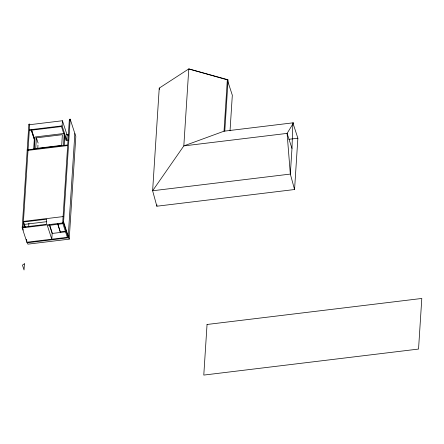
<?xml version="1.0" encoding="UTF-8"?>
<svg xmlns="http://www.w3.org/2000/svg" width="444" height="444" viewBox="0 0 444 444"><rect width="100%" height="100%" fill="white"/><g stroke="black" fill="none" stroke-linecap="round" stroke-linejoin="round"><path stroke-width="0.67" d="M294.561 189.527L290.332 174.076L291.98 148.413L292.879 122.844L297.869 138.206L294.561 189.527L156.854 206.216L152.625 190.759L159.235 88.117L188.778 68.92L228.088 79.776L224.781 131.097M68.431 236.763L68.365 237.79L27.051 242.796L22.2 227.866L28.877 124.192L29.704 124.092L23.438 221.401L63.098 216.594M23.027 227.766L23.399 222.017L46.67 219.197L46.337 224.331L22.239 227.25M28.677 226.79L28.899 223.343M33.639 149.739L34.366 138.45L31.613 129.964M34.299 149.14L35.082 136.985L64.275 133.444M36.391 137.845L35.709 148.501L61.694 145.355L62.376 134.693L36.391 137.845L38.106 143.107M37.762 148.435L37.973 145.105M49.378 224.897L52.159 233.455L51.787 239.199L47.358 225.563L62.92 223.676L67.349 237.318L26.862 242.219M62.438 120.74L67.1 135.093L66.772 140.226L62.105 125.868L62.438 120.74L28.838 124.808M63.492 145.604L64.191 134.798M64.247 145.488L64.857 136.036M57.898 223.943L60.423 232.451L57.642 223.898M62.687 222.96L67.671 145.565L27.184 150.472M68.365 237.79L63.514 222.86L70.191 119.186L69.364 119.286L67.71 144.949L27.223 149.856M68.243 236.191L74.853 133.544M27.312 242.369L27.894 244.161L69.209 239.155L75.819 136.508L70.191 119.186M156.854 206.216L156.943 204.834M224.026 131.185L227.328 79.865L188.778 68.92L183.822 145.904L152.625 190.759L290.332 174.076L287.101 133.389L293.634 122.755L224.026 131.185L183.822 145.904L287.101 133.389L291.98 148.413M230.031 130.808L232.317 95.227L227.328 79.865M69.325 119.902L70.146 119.802M62.105 125.868L29.332 129.842L29.52 130.414L61.466 126.546L65.945 140.326L68.148 140.06M66.506 134.554L68.559 134.304M67.1 135.093L68.481 134.926M288.916 139.288L297.869 138.206M46.764 221.673L24.176 224.409L24.215 223.793L25.275 227.056M22.2 227.866L63.514 222.86M60.462 231.835L65.279 231.252M52.159 233.455L65.928 231.785M63.581 221.834L69.209 239.155M31.341 129.876L34.327 139.066M31.102 129.631L34.299 139.477M49.634 224.942L52.198 232.839M23.399 222.017L25.019 227.017M22.267 226.84L23.327 230.103M26.296 239.238L26.929 241.192M159.235 88.117L159.585 89.405M24.431 263.769L24.032 269.98L22.455 265.118L24.431 263.769M207.048 324.475L203.785 375.08L418.542 349.062L421.8 298.457L207.048 324.475"/></g></svg>
